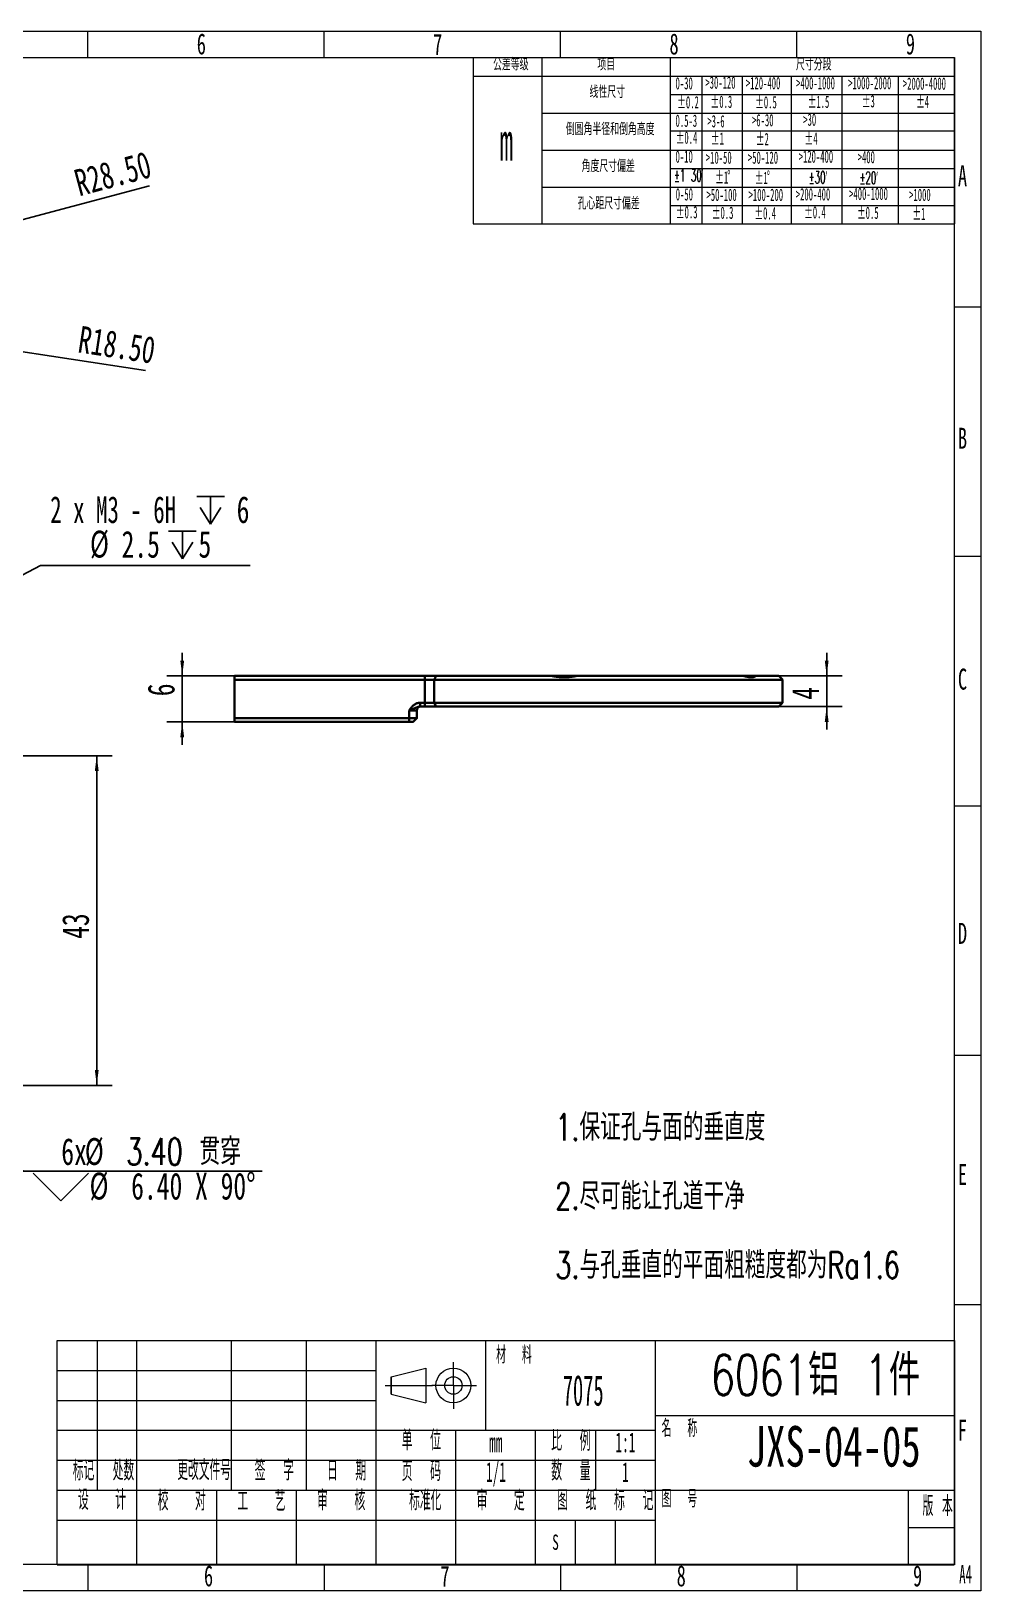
# Model space of a CAD drawing. Header units: millimetres. Extents: x 5 to 292, y 3 to 206.
# Drawn here: x 168.4 to 292.2, y 2.8 to 206.2 of the extents above; entities that cross this region are included whole.
import ezdxf

# ---------------------------------------------------------------- set-up
doc = ezdxf.new("R2010")
doc.units = ezdxf.units.MM
doc.layers.add('10', color=7, linetype='Continuous')
doc.layers.add('SLD-0', color=7, linetype='Continuous')
doc.layers.add('粗实线层', color=7, linetype='Continuous', lineweight=25)
doc.styles.add('SLDTEXTSTYLE0', font='TXT', dxfattribs={"width": 0.7, "bigfont": 'bigfont'})
doc.styles.add('SLDTEXTSTYLE1', font='TXT', dxfattribs={"width": 0.7})
doc.styles.add('SLDTEXTSTYLE10', font='TXT', dxfattribs={"width": 0.510549})
doc.styles.add('SLDTEXTSTYLE11', font='TXT', dxfattribs={"width": 0.516878})
doc.styles.add('SLDTEXTSTYLE12', font='TXT', dxfattribs={"width": 0.516878, "bigfont": 'bigfont'})
doc.styles.add('SLDTEXTSTYLE13', font='TXT', dxfattribs={"width": 0.627273})
doc.styles.add('SLDTEXTSTYLE2', font='TXT', dxfattribs={"width": 0.49, "bigfont": 'bigfont'})
doc.styles.add('SLDTEXTSTYLE3', font='TXT', dxfattribs={"width": 0.495, "bigfont": 'bigfont'})
doc.styles.add('SLDTEXTSTYLE4', font='TXT', dxfattribs={"width": 0.496, "bigfont": 'bigfont'})
doc.styles.add('SLDTEXTSTYLE5', font='TXT', dxfattribs={"width": 0.5125, "bigfont": 'bigfont'})
doc.styles.add('SLDTEXTSTYLE6', font='TXT', dxfattribs={"width": 0.49})
doc.styles.add('SLDTEXTSTYLE7', font='TXT', dxfattribs={"width": 0.638186})
doc.dimstyles.new('SLDDIMSTYLE0', dxfattribs={"dimtxt": 3.5, "dimasz": 2, "dimexe": 0, "dimexo": 0.0625, "dimgap": 0.875, "dimtad": 2, "dimrnd": 1e-09, "dimzin": 4, "dimdsep": 46, "dimtxsty": 'SLDTEXTSTYLE1', "dimsah": 1, "dimcen": 0, "dimadec": 0, "dimazin": 1, "dimtfac": 1, "dimtofl": 0, "dimtmove": 0, "dimatfit": 3, "dimfxl": 0, "dimfrac": 2, "dimtolj": 1, "dimtzin": 12, "dimarcsym": 0})
doc.dimstyles.new('SLDDIMSTYLE1', dxfattribs={"dimtxt": 3.5, "dimasz": 2, "dimexe": 0, "dimexo": 0.0625, "dimgap": 0.875, "dimtad": 2, "dimrnd": 1e-09, "dimzin": 12, "dimdsep": 46, "dimtxsty": 'SLDTEXTSTYLE1', "dimsah": 1, "dimcen": 0.09, "dimadec": 0, "dimazin": 3, "dimtfac": 1, "dimtofl": 0, "dimtmove": 0, "dimatfit": 3, "dimfxl": 0, "dimfrac": 2, "dimtolj": 1, "dimtzin": 12, "dimarcsym": 0})
doc.dimstyles.new('SLDDIMSTYLE2', dxfattribs={"dimtxt": 3.5, "dimasz": 2, "dimexe": 0, "dimexo": 0.0625, "dimgap": 0.875, "dimtad": 2, "dimrnd": 1e-09, "dimzin": 12, "dimdsep": 46, "dimtxsty": 'SLDTEXTSTYLE1', "dimsah": 1, "dimcen": 0.09, "dimadec": 0, "dimazin": 3, "dimtfac": 1, "dimtmove": 0, "dimatfit": 0, "dimfxl": 0, "dimfrac": 2, "dimtolj": 1, "dimtzin": 12, "dimarcsym": 0})
doc.dimstyles.new('SLDDIMSTYLE3', dxfattribs={"dimtxt": 3.5, "dimasz": 2, "dimexe": 0, "dimexo": 0.0625, "dimgap": 0.875, "dimtad": 0, "dimtih": 1, "dimtoh": 1, "dimrnd": 1e-09, "dimzin": 12, "dimdsep": 46, "dimtxsty": 'SLDTEXTSTYLE1', "dimsah": 1, "dimcen": 0, "dimadec": 0, "dimazin": 3, "dimtfac": 1, "dimtofl": 0, "dimtmove": 0, "dimatfit": 3, "dimfxl": 0, "dimfrac": 2, "dimtolj": 1, "dimtzin": 12, "dimarcsym": 0})
doc.dimstyles.new('SLDDIMSTYLE4', dxfattribs={"dimtxt": 3.5, "dimasz": 2, "dimexe": 0, "dimexo": 0.0625, "dimgap": 0.875, "dimtad": 0, "dimtih": 1, "dimtoh": 1, "dimrnd": 1e-09, "dimzin": 12, "dimdsep": 46, "dimtxsty": 'SLDTEXTSTYLE1', "dimsah": 1, "dimcen": 0, "dimadec": 0, "dimazin": 3, "dimtfac": 1, "dimtofl": 0, "dimtmove": 0, "dimatfit": 3, "dimfxl": 0, "dimfrac": 2, "dimtolj": 1, "dimtzin": 12, "dimarcsym": 0})

# ---------------------------------------------------------------- blocks, each defined once
blk = doc.blocks.new('SW_NOTE_0')
at = {"layer": '粗实线层', "color": 0, "char_height": 3.5, "attachment_point": 1, "style": 'SLDTEXTSTYLE0'}
for s, insert in [('1.保证孔与面的垂直度', (0, 4.51)), ('2.尽可能让孔道干净', (0, -4.49)), ('3.与孔垂直的平面粗糙度都为Ra1.6', (0, -13.49))]:
    blk.add_mtext(s, dxfattribs=dict(at, insert=insert))
blk = doc.blocks.new('SW_NOTE_0_2')
at = {"layer": 'SLD-0', "color": 0, "char_height": 1.6, "attachment_point": 1, "style": 'SLDTEXTSTYLE11'}
for s, insert in [('±1', (0, 2.06)), ('°', (1.55, 2.19))]:
    blk.add_mtext(s, dxfattribs=dict(at, insert=insert))
blk = doc.blocks.new('SW_NOTE_0_3')
at = {"layer": 'SLD-0', "color": 0, "char_height": 1.6, "attachment_point": 1, "style": 'SLDTEXTSTYLE11'}
for s, insert in [('±1', (0, 2.06)), ('°', (1.55, 2.19))]:
    blk.add_mtext(s, dxfattribs=dict(at, insert=insert))
blk = doc.blocks.new('_D')
at = {"layer": '10'}
for q in [(183.76, 186.09), (126.15, 170.65)]:
    blk.add_line((153.68, 178.03), q, dxfattribs=at)
blk.add_solid([(153.68, 178.03), (155.67, 178.31), (155.54, 178.79)], dxfattribs=at)
at = {"layer": '10', "insert": (173.71, 188.07), "char_height": 3.5, "attachment_point": 1, "rotation": 15, "style": 'SLDTEXTSTYLE1'}
blk.add_mtext('R28.50', dxfattribs=at)
blk = doc.blocks.new('_D_1')
at = {"layer": '10'}
for q in [(126.15, 170.65), (183.27, 162)]:
    blk.add_line((144.44, 167.88), q, dxfattribs=at)
blk.add_solid([(144.44, 167.88), (146.38, 167.33), (146.45, 167.83)], dxfattribs=at)
at = {"layer": '10', "insert": (174.84, 167.83), "char_height": 3.5, "attachment_point": 1, "rotation": 351.3821, "style": 'SLDTEXTSTYLE1'}
blk.add_mtext('R18.50', dxfattribs=at)
blk = doc.blocks.new('_D_7')
at = {"layer": '10'}
for p, q in [((148.15, 111.73), (178.9, 111.73)), ((176.9, 111.73), (176.9, 68.73)), ((147.65, 68.73), (178.9, 68.73))]:
    blk.add_line(p, q, dxfattribs=at)
for points in [[(176.9, 111.73), (176.65, 109.73), (177.15, 109.73)], [(176.9, 68.73), (177.15, 70.73), (176.65, 70.73)]]:
    blk.add_solid(points, dxfattribs=at)
at = {"layer": '10', "insert": (172.38, 87.84), "char_height": 3.5, "attachment_point": 1, "rotation": 90, "style": 'SLDTEXTSTYLE1'}
blk.add_mtext('43', dxfattribs=at)
blk = doc.blocks.new('SW_SYMBOL_HOLE_SINK')
at = {"layer": '10', "color": 0}
for p, q in [((0, 875), (800, 75)), ((800, 75), (1600, 875))]:
    blk.add_line(p, q, dxfattribs=at)
blk = doc.blocks.new('_D_8')
at = {"layer": '10'}
for p, q in [((151.15, 68.73), (152.46, 67.82)), ((152.46, 67.82), (167.34, 57.52)), ((167.34, 57.52), (198.46, 57.52))]:
    blk.add_line(p, q, dxfattribs=at)
blk.add_solid([(152.46, 67.82), (153.96, 66.48), (154.25, 66.89)], dxfattribs=at)
at = {"layer": '10', "xscale": 0.004511737089201878, "yscale": 0.004511737089201878, "zscale": 0.004511737089201878}
blk.add_blockref('SW_SYMBOL_HOLE_SINK', (168.59, 53.34), dxfattribs=at)
at = {"layer": '10', "char_height": 3.5, "attachment_point": 1}
for s, insert, style in [('6x', (172.28, 61.85), 'SLDTEXTSTYLE1'), ('%%c', (175.34, 61.86), 'SLDTEXTSTYLE1'), ('3.40 贯穿', (180.77, 61.85), 'SLDTEXTSTYLE0'), ('%%c', (175.96, 57.35), 'SLDTEXTSTYLE1'), ('6.40 X 90°', (181.39, 57.34), 'SLDTEXTSTYLE1')]:
    blk.add_mtext(s, dxfattribs=dict(at, insert=insert, style=style))
blk = doc.blocks.new('_D_10')
at = {"layer": '10'}
for p, q in [((188.05, 122.15), (188.05, 125.15)), ((194.86, 122.15), (186.05, 122.15)), ((188.05, 122.15), (188.05, 116.15)), ((194.86, 116.15), (186.05, 116.15)), ((188.05, 116.15), (188.05, 113.15))]:
    blk.add_line(p, q, dxfattribs=at)
for points in [[(188.05, 122.15), (188.3, 124.15), (187.8, 124.15)], [(188.05, 116.15), (187.8, 114.15), (188.3, 114.15)]]:
    blk.add_solid(points, dxfattribs=at)
at = {"layer": '10', "insert": (183.54, 119.49), "char_height": 3.5, "attachment_point": 1, "rotation": 90, "style": 'SLDTEXTSTYLE1'}
blk.add_mtext('6', dxfattribs=at)
blk = doc.blocks.new('_D_11')
at = {"layer": '10'}
for p, q in [((272.1, 122.15), (272.1, 125.15)), ((261.27, 122.15), (274.1, 122.15)), ((272.1, 122.15), (272.1, 118.15)), ((265.86, 118.15), (274.1, 118.15)), ((272.1, 118.15), (272.1, 115.15))]:
    blk.add_line(p, q, dxfattribs=at)
for points in [[(272.1, 122.15), (272.35, 124.15), (271.85, 124.15)], [(272.1, 118.15), (271.85, 116.15), (272.35, 116.15)]]:
    blk.add_solid(points, dxfattribs=at)
at = {"layer": '10', "insert": (267.58, 119.04), "char_height": 3.5, "attachment_point": 1, "rotation": 90, "style": 'SLDTEXTSTYLE1'}
blk.add_mtext('4', dxfattribs=at)
blk = doc.blocks.new('SW_SYMBOL_HOLE_DEPTH')
at = {"layer": '10', "color": 0}
for p, q in [((0, 875), (800, 875)), ((100, 555), (400, 75)), ((400, 875), (400, 75)), ((700, 555), (400, 75))]:
    blk.add_line(p, q, dxfattribs=at)
blk = doc.blocks.new('_D_12')
at = {"layer": '10'}
for p, q in [((137.61, 119.71), (169.58, 136.56)), ((169.58, 136.56), (196.9, 136.56)), ((136.5, 119.13), (137.61, 119.71))]:
    blk.add_line(p, q, dxfattribs=at)
blk.add_solid([(137.61, 119.71), (139.5, 120.43), (139.26, 120.87)], dxfattribs=at)
at = {"layer": '10', "xscale": 0.004511737089201878, "yscale": 0.004511737089201878, "zscale": 0.004511737089201878}
for p in [(189.94, 141.6), (186.27, 137.08)]:
    blk.add_blockref('SW_SYMBOL_HOLE_DEPTH', p, dxfattribs=at)
at = {"layer": '10', "char_height": 3.5, "attachment_point": 1}
for s, insert, style in [('2 x M3 - 6H', (170.83, 145.59), 'SLDTEXTSTYLE13'), ('6', (195.15, 145.59), 'SLDTEXTSTYLE1'), ('%%c', (176.02, 141.09), 'SLDTEXTSTYLE1'), ('2.5', (180.14, 141.07), 'SLDTEXTSTYLE1'), ('5', (190.17, 141.07), 'SLDTEXTSTYLE1')]:
    blk.add_mtext(s, dxfattribs=dict(at, insert=insert, style=style))

msp = doc.modelspace()

# ---------------------------------------------------------------- linework, layer by layer
at = {"color": 7, "linetype": 'Continuous', "lineweight": 35}
for p, q in [((194.863, 122.149), (194.863, 121.649)), ((194.863, 122.149), (219.697, 122.149)), ((219.697, 121.649), (219.697, 122.149)), ((221.186, 122.149), (220.888, 121.649)), ((266.335, 121.677), (265.858, 122.155)), ((194.863, 116.649), (194.863, 121.649)), ((219.697, 121.649), (194.863, 121.649)), ((219.697, 118.649), (219.697, 121.649)), ((220.888, 121.649), (220.888, 118.649)), ((266.358, 121.649), (266.333, 121.675)), ((266.358, 118.649), (266.358, 121.649)), ((219.078, 118.649), (219.697, 118.649)), ((219.078, 118.649), (219.078, 118.149)), ((219.078, 118.149), (219.697, 118.149)), ((219.697, 118.149), (219.697, 118.649)), ((220.888, 118.649), (221.186, 118.149)), ((265.858, 118.144), (266.335, 118.622)), ((266.333, 118.624), (266.358, 118.649)), ((217.664, 116.649), (194.863, 116.649)), ((194.863, 116.649), (194.863, 116.149)), ((217.664, 116.149), (194.863, 116.149)), ((217.664, 116.649), (217.664, 117.649)), ((217.664, 116.149), (217.664, 116.649)), ((218.159, 116.144), (218.669, 116.654)), ((218.664, 116.649), (218.664, 117.649)), ((218.664, 116.644), (218.664, 116.649))]:
    msp.add_line(p, q, dxfattribs=at)
at = {"color": 8, "linetype": 'Continuous', "lineweight": 35}
msp.add_line((237.863, 121.969), (237.863, 122.149), dxfattribs=at)
at = {"color": 7, "linetype": 'Continuous', "lineweight": 35}
msp.add_arc((219.164, 117.649), 0.5, 90, 179.81487, dxfattribs=at)
for points, knots in [([(219.697, 122.149), (219.75, 122.149), (219.857, 122.149), (220.015, 122.149), (220.172, 122.149), (220.328, 122.149), (220.515, 122.149), (220.73, 122.149), (220.967, 122.149), (221.113, 122.149), (221.186, 122.149)], [0, 0, 0, 0, 0.10036898, 0.20015092, 0.29975505, 0.3995928, 0.50007274, 0.66695579, 0.83296267, 1, 1, 1, 1]), ([(221.186, 122.149), (221.323, 122.149), (221.596, 122.149), (222.013, 122.149), (222.434, 122.149), (222.86, 122.149), (223.292, 122.149), (223.728, 122.149), (224.169, 122.149), (225.06, 122.149), (226.43, 122.149), (228.317, 122.149), (230.253, 122.149), (231.901, 122.149), (233.233, 122.149), (234.239, 122.149), (235.249, 122.149), (235.925, 122.149), (236.263, 122.149)], [0, 0, 0, 0, 0.0312859, 0.062542, 0.0937784, 0.1250057, 0.1562339, 0.1874736, 0.218735, 0.2500283, 0.3749997, 0.5000051, 0.6249766, 0.7499819, 0.8125214, 0.8749825, 0.9374479, 1, 1, 1, 1]), ([(237.863, 121.969), (237.796, 121.97), (237.662, 121.971), (237.462, 121.98), (237.262, 121.994), (237.061, 122.014), (236.861, 122.039), (236.661, 122.07), (236.461, 122.106), (236.329, 122.135), (236.263, 122.149)], [0, 0, 0, 0, 0.1224499, 0.2453021, 0.3687235, 0.4928784, 0.6179281, 0.74403, 0.8713377, 1, 1, 1, 1]), ([(236.326, 122.149), (236.473, 122.149), (236.787, 122.149), (237.308, 122.149), (237.678, 122.149), (237.863, 122.149)], [0, 0, 0, 0, 0.305007, 0.6525035, 1, 1, 1, 1]), ([(239.462, 122.149), (239.396, 122.135), (239.265, 122.106), (239.065, 122.07), (238.865, 122.039), (238.664, 122.014), (238.464, 121.994), (238.263, 121.98), (238.063, 121.971), (237.929, 121.97), (237.863, 121.969)], [0, 0, 0, 0, 0.1286599, 0.2559658, 0.3820667, 0.507116, 0.6312713, 0.7546937, 0.8775477, 1, 1, 1, 1]), ([(237.863, 122.149), (238.048, 122.149), (238.418, 122.149), (238.939, 122.149), (239.253, 122.149), (239.4, 122.149)], [0, 0, 0, 0, 0.347455, 0.69491, 1, 1, 1, 1]), ([(239.462, 122.149), (239.644, 122.149), (240.007, 122.149), (240.55, 122.149), (241.091, 122.149), (241.631, 122.149), (242.168, 122.149), (242.704, 122.149), (243.238, 122.149), (243.77, 122.149), (244.301, 122.149), (244.829, 122.149), (245.356, 122.149), (246.75, 122.149), (248.972, 122.149), (251.894, 122.149), (254.627, 122.149), (256.536, 122.149), (257.76, 122.149), (258.406, 122.149), (259.028, 122.149), (259.626, 122.149), (260.2, 122.149), (260.752, 122.149), (261.098, 122.149), (261.272, 122.149)], [0, 0, 0, 0, 0.02091, 0.0417809, 0.0626204, 0.0834366, 0.1042371, 0.1250301, 0.1458234, 0.1666248, 0.1874424, 0.208284, 0.2291575, 0.2500708, 0.3750267, 0.5000037, 0.6249596, 0.7499367, 0.785757, 0.8214786, 0.8571413, 0.892785, 0.9284494, 0.9641745, 1, 1, 1, 1]), ([(262.267, 121.969), (262.233, 121.97), (262.165, 121.971), (262.056, 121.98), (261.94, 121.994), (261.818, 122.014), (261.691, 122.039), (261.557, 122.07), (261.418, 122.106), (261.321, 122.135), (261.272, 122.149)], [0, 0, 0, 0, 0.1224477, 0.2452983, 0.3687188, 0.4928734, 0.6179234, 0.7440263, 0.8713355, 1, 1, 1, 1]), ([(261.335, 122.149), (261.366, 122.149), (261.558, 122.149), (261.864, 122.149), (262.233, 122.149), (262.525, 122.149), (262.733, 122.149), (262.855, 122.149), (262.863, 122.149), (262.867, 122.149)], [0, 0, 0, 0, 0.0320143, 0.1979167, 0.3638191, 0.5297215, 0.6956239, 0.8615263, 1, 1, 1, 1]), ([(262.872, 122.149), (262.854, 122.135), (262.82, 122.106), (262.759, 122.07), (262.693, 122.039), (262.62, 122.014), (262.541, 121.994), (262.456, 121.98), (262.366, 121.971), (262.3, 121.97), (262.267, 121.969)], [0, 0, 0, 0, 0.1286362, 0.255925, 0.3820156, 0.5070615, 0.6312202, 0.7546529, 0.8775239, 1, 1, 1, 1]), ([(262.872, 122.149), (262.953, 122.149), (263.114, 122.149), (263.345, 122.149), (263.566, 122.149), (263.777, 122.149), (263.978, 122.149), (264.169, 122.149), (264.35, 122.149), (264.521, 122.149), (264.683, 122.149), (264.834, 122.149), (264.975, 122.149), (265.138, 122.149), (265.311, 122.149), (265.481, 122.149), (265.62, 122.149), (265.729, 122.149), (265.806, 122.149), (265.854, 122.149), (265.86, 122.149), (265.863, 122.149)], [0, 0, 0, 0, 0.04180913, 0.08354, 0.12520828, 0.16682969, 0.20842004, 0.24999512, 0.2915708, 0.33316291, 0.37478727, 0.41645966, 0.45819581, 0.50001138, 0.57162699, 0.64304717, 0.71435122, 0.78561882, 0.85692978, 0.92836375, 1, 1, 1, 1]), ([(220.888, 121.649), (222.978, 121.649), (225.282, 121.649), (230.145, 121.649), (232.704, 121.649), (237.887, 121.649), (240.511, 121.649), (245.627, 121.649), (248.12, 121.649), (252.789, 121.649), (254.964, 121.649), (258.837, 121.649), (260.534, 121.649), (263.322, 121.649), (264.413, 121.649), (265.908, 121.649), (266.313, 121.649), (266.358, 121.649)], [0, 0, 0, 0, 0.125, 0.125, 0.25, 0.25, 0.375, 0.375, 0.5, 0.5, 0.625, 0.625, 0.75, 0.75, 0.875, 0.875, 1, 1, 1, 1]), ([(217.664, 117.649), (217.751, 117.772), (217.93, 118.025), (218.198, 118.307), (218.456, 118.482), (218.658, 118.577), (218.867, 118.638), (219.008, 118.646), (219.078, 118.649)], [0, 0, 0, 0, 0.2507468, 0.5133354, 0.6415137, 0.7662791, 0.884174, 1, 1, 1, 1]), ([(219.078, 118.149), (218.996, 118.15), (218.923, 118.138), (218.747, 118.086), (218.652, 118.048), (218.49, 117.976), (218.432, 117.949), (218.301, 117.892), (218.229, 117.862), (218.001, 117.77), (217.832, 117.706), (217.664, 117.649)], [0, 0, 0, 0, 0.25, 0.25, 0.5, 0.5, 0.625, 0.625, 0.75, 0.75, 1, 1, 1, 1]), ([(221.186, 118.149), (220.972, 118.149), (220.733, 118.149), (220.228, 118.149), (219.963, 118.149), (219.697, 118.149)], [0, 0, 0, 0, 0.5, 0.5, 1, 1, 1, 1]), ([(266.358, 118.649), (266.313, 118.649), (265.908, 118.649), (264.413, 118.649), (263.322, 118.649), (260.534, 118.649), (258.837, 118.649), (254.964, 118.649), (252.789, 118.649), (248.12, 118.649), (245.627, 118.649), (240.511, 118.649), (237.887, 118.649), (232.704, 118.649), (230.145, 118.649), (225.282, 118.649), (222.978, 118.649), (220.888, 118.649)], [0, 0, 0, 0, 0.125, 0.125, 0.25, 0.25, 0.375, 0.375, 0.5, 0.5, 0.625, 0.625, 0.75, 0.75, 0.875, 0.875, 1, 1, 1, 1]), ([(221.186, 118.149), (223.256, 118.149), (225.539, 118.149), (230.359, 118.149), (232.895, 118.149), (238.03, 118.149), (240.628, 118.149), (245.689, 118.149), (248.152, 118.149), (252.755, 118.149), (254.896, 118.149), (258.693, 118.149), (260.349, 118.149), (263.053, 118.149), (264.1, 118.149), (265.505, 118.149), (265.863, 118.149), (265.863, 118.149)], [0, 0, 0, 0, 0.125, 0.125, 0.25, 0.25, 0.375, 0.375, 0.5, 0.5, 0.625, 0.625, 0.75, 0.75, 0.875, 0.875, 1, 1, 1, 1]), ([(217.664, 116.649), (217.763, 116.649), (217.962, 116.649), (218.234, 116.649), (218.457, 116.649), (218.603, 116.649), (218.67, 116.649), (218.658, 116.649), (218.655, 116.649)], [0, 0, 0, 0, 0.1900066, 0.3800132, 0.5700199, 0.7600265, 0.9500331, 1, 1, 1, 1]), ([(218.159, 116.149), (218.161, 116.149), (218.167, 116.149), (218.133, 116.149), (218.06, 116.149), (217.949, 116.149), (217.813, 116.149), (217.713, 116.149), (217.664, 116.149)], [0, 0, 0, 0, 0.0501514, 0.2401211, 0.4300908, 0.6200606, 0.8100303, 1, 1, 1, 1])]:
    msp.add_open_spline(points, degree=3, knots=knots, dxfattribs=at)
for points in [[(220.888, 121.649), (220.546, 121.649), (220.122, 121.649), (219.697, 121.649)], [(220.888, 118.649), (220.546, 118.649), (220.122, 118.649), (219.697, 118.649)]]:
    msp.add_open_spline(points, degree=3, dxfattribs=at)
at = {"color": 8, "linetype": 'Continuous', "lineweight": 35}
msp.add_open_spline([(218.655, 117.649), (218.658, 117.649), (218.67, 117.649), (218.603, 117.649), (218.457, 117.649), (218.234, 117.649), (217.962, 117.649), (217.763, 117.649), (217.664, 117.649)], degree=3, knots=[0, 0, 0, 0, 0.04985395, 0.23988316, 0.42991237, 0.61994158, 0.80997079, 1, 1, 1, 1], dxfattribs=at)
at = {"layer": 'SLD-0', "color": 179, "linetype": 'Continuous', "lineweight": 18}
for p, q in [((4.5, 206.245), (292.2, 206.245)), ((175.75, 202.82), (175.75, 206.245)), ((175.75, 202.82), (175.75, 206.245)), ((206.575, 202.82), (206.575, 206.245)), ((206.575, 202.82), (206.575, 206.245)), ((237.4, 202.82), (237.4, 206.245)), ((237.4, 202.82), (237.4, 206.245)), ((268.225, 202.82), (268.225, 206.245)), ((268.225, 202.82), (268.225, 206.245)), ((292.2, 206.245), (292.2, 2.8)), ((21.625, 202.82), (288.775, 202.82)), ((225.984, 202.793), (288.775, 202.82)), ((225.984, 202.793), (225.984, 181.11)), ((234.928, 202.793), (234.928, 181.11)), ((251.668, 202.793), (251.668, 181.11)), ((288.775, 6.225), (288.775, 202.82)), ((288.775, 202.82), (288.775, 181.11)), ((225.984, 200.373), (234.907, 200.373)), ((234.928, 200.388), (288.761, 200.388)), ((255.797, 200.388), (255.797, 197.983)), ((261.072, 200.388), (261.072, 181.11)), ((267.446, 200.388), (267.446, 181.11)), ((274.097, 200.388), (274.097, 193.239)), ((281.436, 200.388), (281.436, 193.239)), ((251.699, 197.983), (288.761, 197.983)), ((255.797, 197.98), (255.797, 195.575)), ((234.928, 195.54), (288.761, 195.54)), ((255.797, 195.54), (255.797, 181.11)), ((251.699, 193.269), (288.775, 193.269)), ((274.097, 193.135), (274.097, 181.11)), ((281.436, 193.135), (281.436, 181.11)), ((234.928, 190.73), (288.775, 190.73)), ((251.678, 188.325), (288.775, 188.325)), ((234.928, 185.92), (288.775, 185.92)), ((251.678, 183.515), (288.775, 183.515)), ((225.984, 181.11), (288.761, 181.11)), ((288.775, 170.282), (292.2, 170.282)), ((288.775, 137.745), (292.2, 137.745)), ((288.775, 105.207), (292.2, 105.207)), ((288.775, 72.67), (292.2, 72.67)), ((288.775, 40.133), (292.2, 40.133)), ((171.742, 6.186), (171.742, 35.436)), ((171.742, 35.436), (288.742, 35.436)), ((177.016, 15.936), (177.016, 35.436)), ((182.142, 6.186), (182.142, 35.436)), ((194.492, 15.936), (194.492, 35.436)), ((204.242, 15.936), (204.242, 35.436)), ((213.342, 6.186), (213.342, 35.436)), ((227.642, 23.736), (227.642, 35.436)), ((249.742, 35.436), (249.742, 6.186)), ((288.776, 35.436), (288.776, 6.186)), ((223.417, 29.586), (223.417, 32.619)), ((171.742, 31.536), (213.342, 31.536)), ((215.292, 30.723), (219.842, 31.861)), ((215.292, 30.723), (215.292, 28.448)), ((215.292, 28.448), (215.292, 30.723)), ((219.842, 31.861), (219.842, 27.311)), ((214.533, 29.586), (220.704, 29.586)), ((223.417, 29.586), (220.6, 29.586)), ((223.417, 29.586), (226.45, 29.586)), ((223.417, 29.586), (223.417, 26.553)), ((171.742, 27.636), (213.342, 27.636)), ((215.292, 28.448), (219.842, 27.311)), ((249.742, 25.686), (288.742, 25.686)), ((171.742, 23.736), (213.342, 23.736)), ((213.342, 23.736), (249.742, 23.736)), ((223.742, 6.186), (223.742, 23.736)), ((234.142, 6.186), (234.142, 23.736)), ((241.942, 23.736), (241.942, 15.936)), ((171.742, 19.836), (249.742, 19.836)), ((171.742, 15.936), (249.742, 15.936)), ((192.542, 6.186), (192.542, 15.936)), ((202.942, 6.186), (202.942, 15.936)), ((249.742, 15.936), (288.742, 15.936)), ((282.776, 6.186), (282.776, 15.936)), ((171.742, 12.036), (234.136, 12.022)), ((234.142, 12.036), (249.742, 12.036)), ((239.342, 6.186), (239.342, 12.036)), ((244.542, 6.186), (244.542, 12.036)), ((282.776, 11.061), (288.776, 11.061)), ((288.775, 6.225), (21.625, 6.225)), ((171.742, 6.186), (288.742, 6.186)), ((175.75, 6.225), (175.75, 2.8)), ((175.75, 6.225), (175.75, 2.8)), ((206.575, 6.225), (206.575, 2.8)), ((206.575, 6.225), (206.575, 2.8)), ((237.4, 6.225), (237.4, 2.8)), ((237.4, 6.225), (237.4, 2.8)), ((268.225, 6.225), (268.225, 2.8)), ((268.225, 6.225), (268.225, 2.8)), ((292.2, 2.8), (4.5, 2.8))]:
    msp.add_line(p, q, dxfattribs=at)
for radius in [2.275, 1.138]:
    msp.add_circle((223.417, 29.586), radius, dxfattribs=at)

# ---------------------------------------------------------------- block references
at = {"layer": 'SLD-0'}
for name, p in [('SW_NOTE_0_3', (257.574, 185.917)), ('SW_NOTE_0_2', (262.725, 185.85))]:
    msp.add_blockref(name, p, dxfattribs=at)
at = {"layer": '粗实线层'}
msp.add_blockref('SW_NOTE_0', (236.706, 60.523), dxfattribs=at)

# ---------------------------------------------------------------- texts
at = {"layer": 'SLD-0'}
for s, insert, char_height, attachment_point, style in [('6', (189.95, 205.953), 2.74, 1, 'SLDTEXTSTYLE7'), ('7', (220.775, 205.895), 2.74, 1, 'SLDTEXTSTYLE7'), ('8', (251.6, 205.953), 2.74, 1, 'SLDTEXTSTYLE7'), ('9', (282.425, 205.953), 2.74, 1, 'SLDTEXTSTYLE7'), ('公差等级', (228.587, 202.732), 1.6, 1, 'SLDTEXTSTYLE12'), ('项目', (242.193, 202.71), 1.6, 1, 'SLDTEXTSTYLE12'), ('尺寸分段', (268.092, 202.722), 1.6, 1, 'SLDTEXTSTYLE12'), ('0-30', (252.388, 200.253), 1.6, 1, 'SLDTEXTSTYLE11'), ('>30-120', (256.277, 200.342), 1.6, 1, 'SLDTEXTSTYLE11'), ('>120-400', (261.557, 200.275), 1.6, 1, 'SLDTEXTSTYLE11'), ('>400-1000', (268.118, 200.275), 1.6, 1, 'SLDTEXTSTYLE11'), ('>1000-2000', (274.903, 200.275), 1.6, 1, 'SLDTEXTSTYLE11'), ('>2000-4000', (282.032, 200.208), 1.6, 1, 'SLDTEXTSTYLE11'), ('线性尺寸', (241.164, 199.128), 1.6, 1, 'SLDTEXTSTYLE12'), ('±0.2', (252.617, 197.778), 1.6, 1, 'SLDTEXTSTYLE11'), ('±0.3', (256.966, 197.845), 1.6, 1, 'SLDTEXTSTYLE11'), ('±0.5', (262.781, 197.774), 1.6, 1, 'SLDTEXTSTYLE11'), ('±1.5', (269.628, 197.841), 1.6, 1, 'SLDTEXTSTYLE11'), ('±3', (276.69, 197.907), 1.6, 1, 'SLDTEXTSTYLE11'), ('±4', (283.761, 197.841), 1.6, 1, 'SLDTEXTSTYLE11'), ('0.5-3', (252.388, 195.369), 1.6, 1, 'SLDTEXTSTYLE11'), ('>6-30', (262.356, 195.436), 1.6, 1, 'SLDTEXTSTYLE11'), ('>30', (269.046, 195.503), 1.6, 1, 'SLDTEXTSTYLE11'), ('倒圆角半径和倒角高度', (238.075, 194.285), 1.6, 1, 'SLDTEXTSTYLE12'), ('±0.4', (252.416, 193.162), 1.6, 1, 'SLDTEXTSTYLE11'), ('>3-6', (256.536, 195.302), 1.6, 1, 'SLDTEXTSTYLE11'), ('m', (229.435, 194.352), 5, 1, 'SLDTEXTSTYLE11'), ('±1', (257.009, 193.034), 1.6, 1, 'SLDTEXTSTYLE11'), ('±2', (262.873, 192.973), 1.6, 1, 'SLDTEXTSTYLE11'), ('±4', (269.226, 193.034), 1.6, 1, 'SLDTEXTSTYLE11'), ('角度尺寸偏差', (240.135, 189.467), 1.6, 1, 'SLDTEXTSTYLE12'), ('0-10', (252.388, 190.686), 1.6, 1, 'SLDTEXTSTYLE11'), ('>10-50', (256.335, 190.553), 1.6, 1, 'SLDTEXTSTYLE11'), ('>50-120', (261.821, 190.553), 1.6, 1, 'SLDTEXTSTYLE11'), ('>120-400', (268.444, 190.686), 1.6, 1, 'SLDTEXTSTYLE11'), ('>400', (276.137, 190.62), 1.6, 1, 'SLDTEXTSTYLE11'), ('±1 30′', (252.178, 188.237), 1.5875, 1, 'SLDTEXTSTYLE12'), ('±30′', (269.75, 187.979), 1.6, 1, 'SLDTEXTSTYLE12'), ('±20′', (276.373, 187.912), 1.6, 1, 'SLDTEXTSTYLE12'), ('A', (289.22, 188.766), 2.74, 1, 'SLDTEXTSTYLE7'), ('0-50', (252.413, 185.769), 1.6, 1, 'SLDTEXTSTYLE11'), ('>50-100', (256.427, 185.702), 1.6, 1, 'SLDTEXTSTYLE11'), ('>100-200', (261.913, 185.702), 1.6, 1, 'SLDTEXTSTYLE11'), ('>200-400', (268.067, 185.769), 1.6, 1, 'SLDTEXTSTYLE11'), ('>400-1000', (275.025, 185.836), 1.6, 1, 'SLDTEXTSTYLE11'), ('>1000', (282.852, 185.702), 1.6, 1, 'SLDTEXTSTYLE11'), ('孔心距尺寸偏差', (239.609, 184.597), 1.6, 1, 'SLDTEXTSTYLE12'), ('±0.3', (252.442, 183.427), 1.6, 1, 'SLDTEXTSTYLE11'), ('±0.3', (257.124, 183.36), 1.6, 1, 'SLDTEXTSTYLE11'), ('±0.4', (262.677, 183.294), 1.6, 1, 'SLDTEXTSTYLE11'), ('±0.4', (269.166, 183.427), 1.6, 1, 'SLDTEXTSTYLE11'), ('±0.5', (276.057, 183.36), 1.6, 1, 'SLDTEXTSTYLE11'), ('±1', (283.282, 183.227), 1.6, 1, 'SLDTEXTSTYLE11'), ('B', (289.22, 154.515), 2.74, 1, 'SLDTEXTSTYLE7'), ('C', (289.22, 123.098), 2.74, 1, 'SLDTEXTSTYLE7'), ('D', (289.22, 89.934), 2.74, 1, 'SLDTEXTSTYLE7'), ('E', (289.22, 58.47), 2.74, 1, 'SLDTEXTSTYLE7'), ('材  料', (228.994, 34.723), 2.275, 1, 'SLDTEXTSTYLE5'), ('7075', (240.346, 30.95), 4, 2, 'SLDTEXTSTYLE6'), ('名  称', (250.57, 25.142), 2.275, 1, 'SLDTEXTSTYLE5'), ('F', (289.22, 25.137), 2.74, 1, 'SLDTEXTSTYLE7'), ('单  位', (219.239, 23.736), 2.6, 2, 'SLDTEXTSTYLE3'), ('mm', (228.953, 23.467), 2.6, 2, 'SLDTEXTSTYLE6'), ('比  例', (238.737, 23.657), 2.6, 2, 'SLDTEXTSTYLE3'), ('1:1', (245.855, 23.472), 2.6, 2, 'SLDTEXTSTYLE6'), ('标记', (175.182, 19.784), 2.6, 2, 'SLDTEXTSTYLE2'), ('处数', (180.384, 19.781), 2.6, 2, 'SLDTEXTSTYLE2'), ('更改文件号', (190.909, 19.84), 2.6, 2, 'SLDTEXTSTYLE2'), ('签  字', (200.064, 19.789), 2.6, 2, 'SLDTEXTSTYLE3'), ('日  期', (209.489, 19.781), 2.6, 2, 'SLDTEXTSTYLE3'), ('页  码', (219.237, 19.698), 2.6, 2, 'SLDTEXTSTYLE3'), ('1/1', (228.967, 19.61), 2.6, 2, 'SLDTEXTSTYLE6'), ('数  量', (238.74, 19.781), 2.6, 2, 'SLDTEXTSTYLE3'), ('1', (245.849, 19.572), 2.6, 2, 'SLDTEXTSTYLE6'), ('设   计', (177.583, 15.963), 2.6, 2, 'SLDTEXTSTYLE4'), ('校   对', (187.984, 15.872), 2.6, 2, 'SLDTEXTSTYLE4'), ('工   艺', (198.381, 15.789), 2.6, 2, 'SLDTEXTSTYLE4'), ('审   核', (208.783, 15.889), 2.6, 2, 'SLDTEXTSTYLE4'), ('标准化', (219.749, 15.899), 2.6, 2, 'SLDTEXTSTYLE2'), ('审   定', (229.58, 15.875), 2.6, 2, 'SLDTEXTSTYLE4'), ('图  纸  标  记', (243.224, 15.884), 2.6, 2, 'SLDTEXTSTYLE4'), ('图  号', (250.567, 15.947), 2.275, 1, 'SLDTEXTSTYLE5'), ('版 本', (286.579, 15.165), 2.6, 2, 'SLDTEXTSTYLE2'), ('S', (236.732, 10.14), 2, 2, 'SLDTEXTSTYLE7'), ('A4', (290.216, 6.185), 2.3975, 2, 'SLDTEXTSTYLE10'), ('6', (190.889, 6.119), 2.74, 1, 'SLDTEXTSTYLE7'), ('7', (221.714, 6.062), 2.74, 1, 'SLDTEXTSTYLE7'), ('8', (252.539, 6.119), 2.74, 1, 'SLDTEXTSTYLE7'), ('9', (283.364, 6.119), 2.74, 1, 'SLDTEXTSTYLE7')]:
    msp.add_mtext(s, dxfattribs=dict(at, insert=insert, char_height=char_height, attachment_point=attachment_point, style=style))
at = {"layer": '粗实线层', "char_height": 5.2917, "attachment_point": 1}
for s, insert, style in [('6061铝 1件', (256.968, 33.597), 'SLDTEXTSTYLE0'), ('JXS-04-05', (261.672, 24.294), 'SLDTEXTSTYLE1')]:
    msp.add_mtext(s, dxfattribs=dict(at, insert=insert, style=style))

# ---------------------------------------------------------------- dimensions: what is measured, and where the dimension line sits
at = {"layer": '10'}
for mpoint, picture, middle in [((153.676, 178.03), '_D', (179.361, 184.912)), ((144.438, 167.882), '_D_1', (178.76, 162.68))]:
    dim = msp.add_radius_dim(center=(126.147, 170.654), mpoint=mpoint, dimstyle='SLDDIMSTYLE0', dxfattribs=at)
    dim.commit()
    dim.dimension.update_dxf_attribs({"geometry": picture, "text_midpoint": middle, "dimtype": 164})
for center, mpoint, text, dimstyle, picture, middle in [((136.505, 119.131), (137.611, 119.714), '2 x M3 - 6H {\\fGDT;x} 6\\P%%c2.5 {\\fGDT;x}5', 'SLDDIMSTYLE4', '_D_12', (183.866, 141.077)), ((151.147, 68.733), (152.462, 67.823), '6x%%c 3.40 贯穿\\P{\\fGDT;w}%%c 6.40 X 90°', 'SLDDIMSTYLE3', '_D_8', (183.526, 57.338))]:
    dim = msp.add_radius_dim(center=center, mpoint=mpoint, text=text, dimstyle=dimstyle, override={"dimpost": '<>'}, dxfattribs=at)
    dim.commit()
    dim.dimension.update_dxf_attribs({"geometry": picture, "text_midpoint": middle, "dimtype": 164})
for base, p1, p2, dimstyle, picture, middle in [((188.049, 116.149), (194.863, 122.149), (194.863, 116.149), 'SLDDIMSTYLE2', '_D_10', (188.049, 120.26)), ((272.096, 118.149), (261.272, 122.149), (265.863, 118.149), 'SLDDIMSTYLE2', '_D_11', (272.096, 119.813)), ((176.896, 68.733), (148.147, 111.733), (147.647, 68.733), 'SLDDIMSTYLE1', '_D_7', (176.896, 89.375))]:
    dim = msp.add_linear_dim(base=base, p1=p1, p2=p2, angle=90, dimstyle=dimstyle, dxfattribs=at)
    dim.commit()
    dim.dimension.update_dxf_attribs({"geometry": picture, "text_midpoint": middle, "dimtype": 160})

doc.saveas('drawing.dxf')
